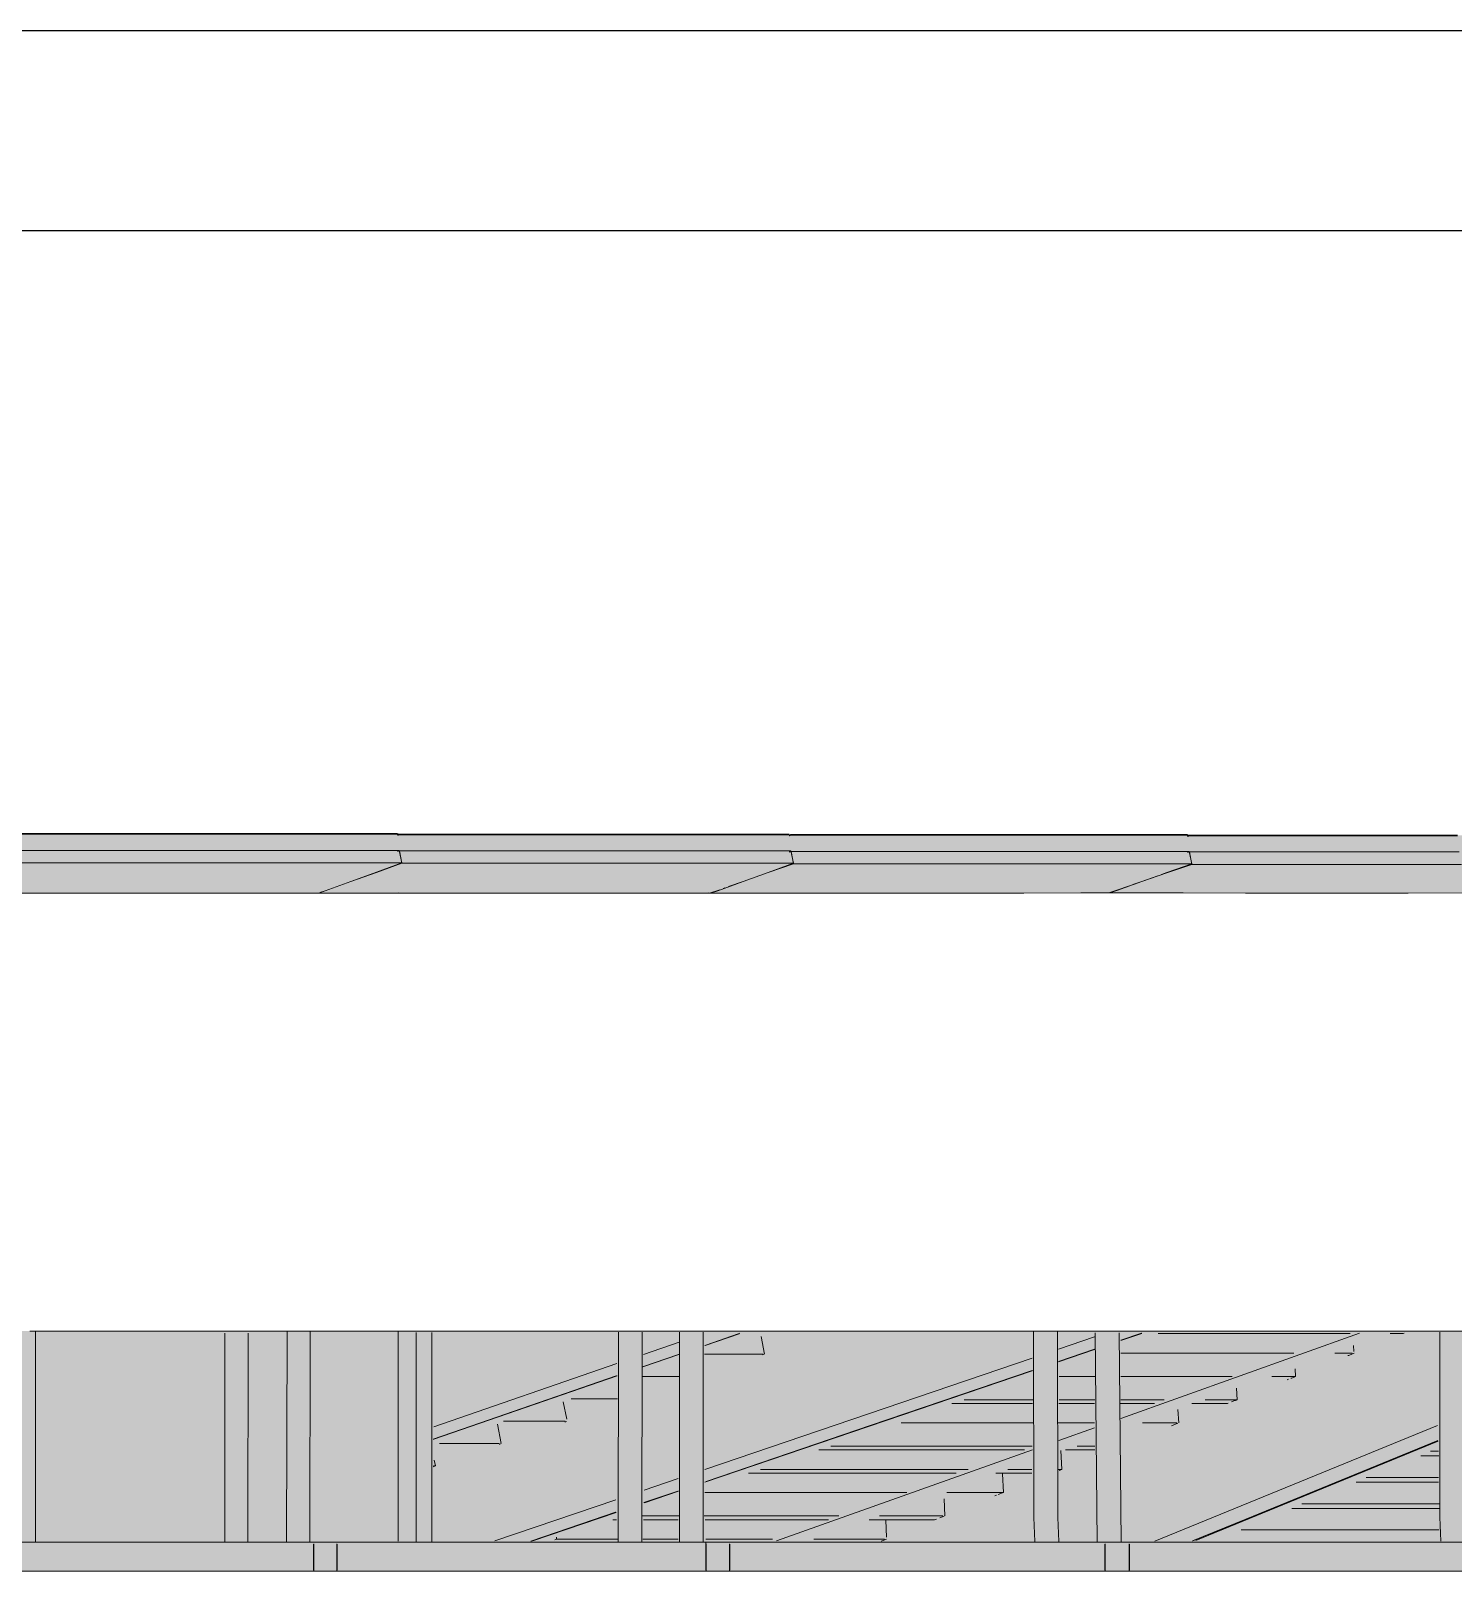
# Model space of a CAD drawing. Header units: millimetres. Extents: x 0 to 84100, y 0 to 59400.
# Drawn here: x 33269 to 40382, y 51662 to 59400 of the extents above; entities that cross this region are included whole.
import ezdxf

# ---------------------------------------------------------------- set-up
doc = ezdxf.new("R2010")
doc.units = ezdxf.units.MM
for name, color, linetype, lineweight in [('09_立面の外形', 7, 'Continuous', 30), ('10_見えがかり', 7, 'Continuous', 13), ('12_見えがかり（ガラス）', 5, 'Continuous', 9), ('90_図枠', 7, 'Continuous', 25)]:
    doc.layers.add(name, color=color, linetype=linetype, lineweight=lineweight)

msp = doc.modelspace()

# ---------------------------------------------------------------- hatches: boundary and pattern name
at = {"layer": '10_見えがかり', "true_color": 0xe9dcc4}
msp.add_hatch(color=8, dxfattribs=at).paths.add_polyline_path([(49714.9, 55481.6), (49704.9, 55471.6), (49704.9, 55461.6), (49694.9, 55451.6), (49694.9, 55441.6), (49684.9, 55431.6), (49684.9, 55421.6), (49679.9, 55416.6), (49599.9, 55416.6), (49589.9, 55406.6), (49419.9, 55406.6), (49409.9, 55396.6), (49239.9, 55396.6), (49229.9, 55386.6), (48889.9, 55386.6), (48879.9, 55376.6), (48559.9, 55376.6), (48549.9, 55366.6), (48229.9, 55366.6), (48219.9, 55356.6), (47899.9, 55356.6), (47889.9, 55346.6), (47569.9, 55346.6), (47559.9, 55336.6), (46939.9, 55336.6), (46929.9, 55326.6), (46359.9, 55326.6), (46349.9, 55316.6), (45769.9, 55316.6), (45759.9, 55306.6), (44989.9, 55306.6), (44979.9, 55296.6), (44189.9, 55296.6), (44179.9, 55286.6), (41089.9, 55286.6), (41079.9, 55296.6), (33189.9, 55296.6), (33179.9, 55306.6), (29249.9, 55306.6), (29239.9, 55296.6), (29219.9, 55296.6), (29209.9, 55286.6), (29189.9, 55286.6), (29179.9, 55276.6), (29159.9, 55276.6), (29149.9, 55266.6), (29139.9, 55266.6), (29129.9, 55256.6), (29109.9, 55256.6), (29099.9, 55246.6), (29079.9, 55246.6), (29069.9, 55236.6), (29059.9, 55236.6), (29049.9, 55226.6), (29029.9, 55226.6), (29019.9, 55216.6), (28999.9, 55216.6), (28989.9, 55206.6), (28979.9, 55206.6), (28969.9, 55196.6), (28949.9, 55196.6), (28939.9, 55186.6), (28919.9, 55186.6), (28909.9, 55176.6), (28899.9, 55176.6), (28889.9, 55166.6), (28869.9, 55166.6), (28859.9, 55156.6), (28839.9, 55156.6), (28829.9, 55146.6), (28819.9, 55146.6), (28809.9, 55136.6), (28789.9, 55136.6), (28779.9, 55126.6), (28759.9, 55126.6), (28749.9, 55116.6), (28739.9, 55116.6), (28729.9, 55106.6), (28709.9, 55106.6), (28699.9, 55096.6), (28679.9, 55096.6), (28669.9, 55086.6), (28659.9, 55086.6), (28649.9, 55076.6), (28629.9, 55076.6), (28619.9, 55066.6), (28599.9, 55066.6), (28589.9, 55056.6), (28579.9, 55056.6), (28569.9, 55046.6), (28549.9, 55046.6), (28539.9, 55036.6), (28519.9, 55036.6), (28509.9, 55026.6), (28499.9, 55026.6), (28489.9, 55016.6), (28469.9, 55016.6), (28459.9, 55006.6), (28439.9, 55006.6), (28429.9, 54996.6), (28409.9, 54996.6), (28399.9, 54986.6), (28389.9, 54986.6), (28379.9, 54976.6), (28359.9, 54976.6), (28349.9, 54966.6), (28329.9, 54966.6), (28319.9, 54956.6), (28309.9, 54956.6), (28299.9, 54946.6), (28279.9, 54946.6), (28269.9, 54936.6), (28249.9, 54936.6), (28239.9, 54926.6), (28229.9, 54926.6), (28219.9, 54916.6), (28199.9, 54916.6), (28189.9, 54906.6), (28169.9, 54906.6), (28159.9, 54896.6), (28149.9, 54896.6), (28139.9, 54886.6), (28119.9, 54886.6), (28109.9, 54876.6), (28089.9, 54876.6), (28079.9, 54866.6), (28069.9, 54866.6), (28059.9, 54856.6), (28039.9, 54856.6), (28029.9, 54846.6), (28009.9, 54846.6), (27999.9, 54836.6), (27989.9, 54836.6), (27979.9, 54826.6), (27959.9, 54826.6), (27949.9, 54816.6), (27929.9, 54816.6), (27919.9, 54806.6), (27909.9, 54806.6), (27899.9, 54796.6), (27879.9, 54796.6), (27869.9, 54786.6), (27849.9, 54786.6), (27839.9, 54776.6), (27829.9, 54776.6), (27819.9, 54766.6), (27799.9, 54766.6), (27789.9, 54756.6), (27769.9, 54756.6), (27759.9, 54746.6), (27749.9, 54746.6), (27739.9, 54736.6), (27719.9, 54736.6), (27709.9, 54726.6), (27694.9, 54726.6), (27694.9, 54731.6), (27684.9, 54741.6), (27724.9, 54781.6), (27724.9, 54791.6), (27769.9, 54836.6), (27819.9, 54836.6), (27849.9, 54866.6), (27909.9, 54866.6), (27914.9, 54871.6), (27914.9, 54881.6), (27929.9, 54896.6), (27989.9, 54896.6), (28019.9, 54926.6), (28069.9, 54926.6), (28099.9, 54956.6), (28149.9, 54956.6), (28179.9, 54986.6), (28229.9, 54986.6), (28259.9, 55016.6), (28309.9, 55016.6), (28339.9, 55046.6), (28399.9, 55046.6), (28404.9, 55051.6), (28404.9, 55061.6), (28429.9, 55086.6), (28439.9, 55076.6), (28479.9, 55076.6), (28504.9, 55101.6), (28504.9, 55111.6), (28509.9, 55116.6), (28569.9, 55116.6), (28599.9, 55146.6), (28649.9, 55146.6), (28679.9, 55176.6), (28729.9, 55176.6), (28759.9, 55206.6), (28809.9, 55206.6), (28839.9, 55236.6), (28899.9, 55236.6), (28904.9, 55241.6), (28904.9, 55251.6), (28919.9, 55266.6), (28979.9, 55266.6), (28994.9, 55281.6), (28994.9, 55291.6), (28999.9, 55296.6), (29059.9, 55296.6), (29089.9, 55326.6), (29139.9, 55326.6), (29169.9, 55356.6), (29219.9, 55356.6), (29249.9, 55386.6), (35099.9, 55386.6), (35109.9, 55376.6), (44789.9, 55376.6), (44799.9, 55386.6), (45639.9, 55386.6), (45649.9, 55396.6), (46229.9, 55396.6), (46239.9, 55406.6), (46829.9, 55406.6), (46839.9, 55416.6), (47479.9, 55416.6), (47489.9, 55426.6), (47819.9, 55426.6), (47829.9, 55436.6), (48149.9, 55436.6), (48159.9, 55446.6), (48479.9, 55446.6), (48489.9, 55456.6), (48819.9, 55456.6), (48829.9, 55466.6), (49149.9, 55466.6), (49159.9, 55476.6), (49369.9, 55476.6), (49379.9, 55486.6), (49549.9, 55486.6), (49559.9, 55496.6), (49709.9, 55496.6), (49714.9, 55491.6)])
at = {"layer": '12_見えがかり（ガラス）', "true_color": 0xdce9f2}
for points in [[(35109.9, 55296.6), (35114.9, 55291.6), (35114.9, 55261.6), (35124.9, 55251.6), (35124.9, 55241.6), (35119.9, 55236.6), (35109.9, 55236.6), (35099.9, 55226.6), (35079.9, 55226.6), (35069.9, 55216.6), (35049.9, 55216.6), (35039.9, 55206.6), (35029.9, 55206.6), (35019.9, 55196.6), (34999.9, 55196.6), (34989.9, 55186.6), (34969.9, 55186.6), (34959.9, 55176.6), (34939.9, 55176.6), (34929.9, 55166.6), (34919.9, 55166.6), (34909.9, 55156.6), (34889.9, 55156.6), (34879.9, 55146.6), (34859.9, 55146.6), (34849.9, 55136.6), (34839.9, 55136.6), (34829.9, 55126.6), (34809.9, 55126.6), (34799.9, 55116.6), (34779.9, 55116.6), (34769.9, 55106.6), (34749.9, 55106.6), (34739.9, 55096.6), (34729.9, 55096.6), (34719.9, 55086.6), (32799.9, 55086.6), (32794.9, 55091.6), (32799.9, 55096.6), (32819.9, 55096.6), (32829.9, 55106.6), (32839.9, 55106.6), (32849.9, 55116.6), (32869.9, 55116.6), (32879.9, 55126.6), (32899.9, 55126.6), (32909.9, 55136.6), (32919.9, 55136.6), (32929.9, 55146.6), (32949.9, 55146.6), (32959.9, 55156.6), (32979.9, 55156.6), (32989.9, 55166.6), (33009.9, 55166.6), (33019.9, 55176.6), (33029.9, 55176.6), (33039.9, 55186.6), (33059.9, 55186.6), (33069.9, 55196.6), (33089.9, 55196.6), (33099.9, 55206.6), (33109.9, 55206.6), (33119.9, 55216.6), (33139.9, 55216.6), (33149.9, 55226.6), (33169.9, 55226.6), (33179.9, 55236.6), (33189.9, 55236.6), (33194.9, 55241.6), (33194.9, 55281.6), (33184.9, 55291.6), (33189.9, 55296.6)], [(37069.9, 55296.6), (37074.9, 55291.6), (37074.9, 55261.6), (37084.9, 55251.6), (37084.9, 55241.6), (37079.9, 55236.6), (37069.9, 55236.6), (37059.9, 55226.6), (37049.9, 55226.6), (37039.9, 55216.6), (37019.9, 55216.6), (37009.9, 55206.6), (36989.9, 55206.6), (36979.9, 55196.6), (36959.9, 55196.6), (36949.9, 55186.6), (36939.9, 55186.6), (36929.9, 55176.6), (36909.9, 55176.6), (36899.9, 55166.6), (36879.9, 55166.6), (36869.9, 55156.6), (36849.9, 55156.6), (36839.9, 55146.6), (36819.9, 55146.6), (36809.9, 55136.6), (36799.9, 55136.6), (36789.9, 55126.6), (36769.9, 55126.6), (36759.9, 55116.6), (36739.9, 55116.6), (36729.9, 55106.6), (36709.9, 55106.6), (36699.9, 55096.6), (36689.9, 55096.6), (36679.9, 55086.6), (34729.9, 55086.6), (34724.9, 55091.6), (34729.9, 55096.6), (34739.9, 55096.6), (34749.9, 55106.6), (34769.9, 55106.6), (34779.9, 55116.6), (34799.9, 55116.6), (34809.9, 55126.6), (34829.9, 55126.6), (34839.9, 55136.6), (34849.9, 55136.6), (34859.9, 55146.6), (34879.9, 55146.6), (34889.9, 55156.6), (34909.9, 55156.6), (34919.9, 55166.6), (34929.9, 55166.6), (34939.9, 55176.6), (34959.9, 55176.6), (34969.9, 55186.6), (34989.9, 55186.6), (34999.9, 55196.6), (35019.9, 55196.6), (35029.9, 55206.6), (35039.9, 55206.6), (35049.9, 55216.6), (35069.9, 55216.6), (35079.9, 55226.6), (35099.9, 55226.6), (35109.9, 55236.6), (35119.9, 55236.6), (35124.9, 55241.6), (35124.9, 55251.6), (35114.9, 55261.6), (35114.9, 55291.6), (35119.9, 55296.6)], [(39059.9, 55296.6), (39064.9, 55291.6), (39064.9, 55261.6), (39074.9, 55251.6), (39074.9, 55241.6), (39059.9, 55226.6), (39039.9, 55226.6), (39029.9, 55216.6), (39019.9, 55216.6), (39009.9, 55206.6), (38989.9, 55206.6), (38979.9, 55196.6), (38959.9, 55196.6), (38949.9, 55186.6), (38929.9, 55186.6), (38919.9, 55176.6), (38899.9, 55176.6), (38889.9, 55166.6), (38879.9, 55166.6), (38869.9, 55156.6), (38849.9, 55156.6), (38839.9, 55146.6), (38819.9, 55146.6), (38809.9, 55136.6), (38789.9, 55136.6), (38779.9, 55126.6), (38759.9, 55126.6), (38749.9, 55116.6), (38739.9, 55116.6), (38729.9, 55106.6), (38709.9, 55106.6), (38699.9, 55096.6), (38679.9, 55096.6), (38669.9, 55086.6), (36689.9, 55086.6), (36684.9, 55091.6), (36689.9, 55096.6), (36699.9, 55096.6), (36709.9, 55106.6), (36729.9, 55106.6), (36739.9, 55116.6), (36759.9, 55116.6), (36769.9, 55126.6), (36789.9, 55126.6), (36799.9, 55136.6), (36809.9, 55136.6), (36819.9, 55146.6), (36839.9, 55146.6), (36849.9, 55156.6), (36869.9, 55156.6), (36879.9, 55166.6), (36899.9, 55166.6), (36909.9, 55176.6), (36929.9, 55176.6), (36939.9, 55186.6), (36949.9, 55186.6), (36959.9, 55196.6), (36979.9, 55196.6), (36989.9, 55206.6), (37009.9, 55206.6), (37019.9, 55216.6), (37039.9, 55216.6), (37049.9, 55226.6), (37059.9, 55226.6), (37069.9, 55236.6), (37079.9, 55236.6), (37084.9, 55241.6), (37084.9, 55251.6), (37074.9, 55261.6), (37074.9, 55291.6), (37079.9, 55296.6)], [(41079.9, 55296.6), (41094.9, 55281.6), (41094.9, 55231.6), (41089.9, 55226.6), (41079.9, 55226.6), (41069.9, 55216.6), (41049.9, 55216.6), (41039.9, 55206.6), (41019.9, 55206.6), (41009.9, 55196.6), (40989.9, 55196.6), (40979.9, 55186.6), (40959.9, 55186.6), (40949.9, 55176.6), (40929.9, 55176.6), (40919.9, 55166.6), (40909.9, 55166.6), (40899.9, 55156.6), (40879.9, 55156.6), (40869.9, 55146.6), (40849.9, 55146.6), (40839.9, 55136.6), (40819.9, 55136.6), (40809.9, 55126.6), (40789.9, 55126.6), (40779.9, 55116.6), (40759.9, 55116.6), (40749.9, 55106.6), (40729.9, 55106.6), (40719.9, 55096.6), (40709.9, 55096.6), (40699.9, 55086.6), (38679.9, 55086.6), (38674.9, 55091.6), (38679.9, 55096.6), (38699.9, 55096.6), (38709.9, 55106.6), (38729.9, 55106.6), (38739.9, 55116.6), (38749.9, 55116.6), (38759.9, 55126.6), (38779.9, 55126.6), (38789.9, 55136.6), (38809.9, 55136.6), (38819.9, 55146.6), (38839.9, 55146.6), (38849.9, 55156.6), (38869.9, 55156.6), (38879.9, 55166.6), (38889.9, 55166.6), (38899.9, 55176.6), (38919.9, 55176.6), (38929.9, 55186.6), (38949.9, 55186.6), (38959.9, 55196.6), (38979.9, 55196.6), (38989.9, 55206.6), (39009.9, 55206.6), (39019.9, 55216.6), (39029.9, 55216.6), (39039.9, 55226.6), (39059.9, 55226.6), (39074.9, 55241.6), (39074.9, 55251.6), (39064.9, 55261.6), (39064.9, 55291.6), (39069.9, 55296.6)], [(49049.9, 52896.6), (49054.9, 52891.6), (49054.9, 51701.6), (49049.9, 51696.6), (29329.9, 51696.6), (29324.9, 51701.6), (29324.9, 52891.6), (29329.9, 52896.6)]]:
    msp.add_hatch(color=8, dxfattribs=at).paths.add_polyline_path(points)

# ---------------------------------------------------------------- linework, layer by layer
at = {"layer": '09_立面の外形'}
msp.add_lwpolyline([(33182.9, 55383.4), (33342.8, 55383.4), (33822.5, 55383.4), (33982.4, 55383.4), (34142.3, 55383.4), (34302.2, 55383.4), (34462.1, 55383.4), (35101.6, 55383.4), (35105.3, 55377.8), (35108.2, 55381), (35270.9, 55381), (35596.3, 55381), (35759, 55381), (35921.7, 55381), (36084.3, 55381), (36247, 55381), (36409.7, 55381), (36572.4, 55381), (36897.8, 55381), (37060.4, 55381), (37064.2, 55375.1), (37067.2, 55378.4), (37232.6, 55378.4), (37398.1, 55378.4), (37563.5, 55378.4), (37728.9, 55378.4), (37894.4, 55378.4), (38059.8, 55378.4), (38225.3, 55378.4), (38390.7, 55378.4), (38556.1, 55378.4), (38721.6, 55378.4), (38887, 55378.4), (39052.5, 55378.4), (39056.3, 55372.3), (39059.3, 55375.7), (39227.5, 55375.7), (39395.6, 55375.7), (39563.8, 55375.7), (39732, 55375.7), (40404.6, 55375.7)], dxfattribs=at)
at = {"layer": '10_見えがかり'}
for points in [[(33182.9, 55383.4), (33342.8, 55383.4), (33822.5, 55383.4), (33982.4, 55383.4), (34142.3, 55383.4), (34302.2, 55383.4), (34462.1, 55383.4), (35101.6, 55383.4), (35105.3, 55377.8), (35108.2, 55381), (35270.9, 55381), (35596.3, 55381), (35759, 55381), (35921.7, 55381), (36084.3, 55381), (36247, 55381), (36409.7, 55381), (36572.4, 55381), (36897.8, 55381), (37060.4, 55381), (37064.2, 55375.1), (37067.2, 55378.4), (37232.6, 55378.4), (37398.1, 55378.4), (37563.5, 55378.4), (37728.9, 55378.4), (37894.4, 55378.4), (38059.8, 55378.4), (38225.3, 55378.4), (38390.7, 55378.4), (38556.1, 55378.4), (38721.6, 55378.4), (38887, 55378.4), (39052.5, 55378.4), (39056.3, 55372.3), (39059.3, 55375.7), (39227.5, 55375.7), (39395.6, 55375.7), (39563.8, 55375.7), (39732, 55375.7), (40404.6, 55375.7)], [(32265.6, 55087.1), (33883.7, 55086.7)], [(33263, 55087.3), (33586.7, 55087.4)], [(33586.7, 55087.4), (33883.7, 55086.7)], [(33883.7, 55086.7), (34339.8, 55087.9)], [(33883.7, 55086.7), (34951.8, 55087)], [(34339.8, 55087.9), (34802.7, 55088.1)], [(34802.7, 55088.1), (35106.2, 55088.3)], [(35441.4, 55088.1), (34802.7, 55088.1)], [(34802.7, 55088.1), (35432, 55087.1)], [(35106.2, 55088.3), (35432, 55087.1)], [(35432, 55087.1), (35883.1, 55087.7)], [(35432, 55087.1), (36341, 55087.4)], [(35883.1, 55087.7), (36341, 55087.4)], [(36341, 55087.4), (36660, 55088.7)], [(36341, 55087.4), (36990.2, 55088.1)], [(36580.3, 55087.5), (36341, 55087.4)], [(36660, 55088.7), (36990.2, 55088.1)], [(37139.7, 55088.1), (36990.2, 55088.1)], [(36990.2, 55088.1), (37447.4, 55088.1)], [(36990.2, 55088.1), (37911.4, 55087.2)], [(37447.4, 55088.1), (37911.4, 55087.2)], [(37911.4, 55087.2), (38569.3, 55088.2)], [(37911.4, 55087.2), (38234.7, 55088.1)], [(38234.7, 55088.1), (38569.3, 55088.2)], [(38520, 55088.2), (38569.3, 55088.2)], [(38569.3, 55088.2), (39032.4, 55089)], [(38569.3, 55088.2), (39502.6, 55087.6)], [(39502.6, 55087.6), (39032.4, 55089)], [(39343, 55087.7), (39502.6, 55087.6)], [(39502.6, 55087.6), (39843.8, 55088.1)], [(39502.6, 55087.6), (40157.2, 55087.7)], [(40157.2, 55087.7), (39843.8, 55088.1)], [(40157.2, 55087.7), (40647.6, 55089.3)], [(40157.2, 55087.7), (41114.2, 55088.5)], [(33263, 52896.6), (33586.7, 52896.6)], [(33292.2, 52893.3), (33292.2, 51843.8)], [(33586.7, 52896.6), (33883.7, 52896.6)], [(34339.8, 52896.6), (33883.7, 52896.6)], [(34237.9, 51839.9), (34238.8, 52887.3)], [(34339.8, 52896.6), (34802.7, 52896.6)], [(34354.1, 51839.9), (34355, 52887.3)], [(34549.7, 52892.8), (34547.4, 51843.3)], [(34665.9, 52892.8), (34663.6, 51843.3)], [(34802.7, 52896.6), (35106.2, 52896.6)], [(35105.5, 51846.5), (35105.5, 52896.4)], [(35105.5, 51846.4), (35105.5, 52896.4)], [(35432, 52896.6), (35106.2, 52896.6)], [(35196, 51842.8), (35196, 52890.5)], [(35274.8, 52890.5), (35274.8, 51842.8)], [(35432, 52896.6), (35883.1, 52896.6)], [(35883.1, 52896.6), (36341, 52896.6)], [(36206.8, 51843.2), (36207.3, 52891.6)], [(36325, 51843.2), (36325.5, 52891.6)], [(36341, 52896.6), (36660, 52896.6)], [(36512.5, 52891.5), (36512.7, 51842.5)], [(36630.7, 52891.5), (36630.9, 51842.5)], [(36809.3, 52883.9), (36639.5, 52825.3)], [(36810.7, 52883.9), (36640.9, 52825.3)], [(36805.7, 52882.4), (36645.1, 52826.9)], [(36660, 52896.6), (36990.2, 52896.6)], [(36815.2, 52885.7), (36805.7, 52882.4)], [(36921.7, 52869.4), (36938.7, 52782.1)], [(36990.2, 52896.6), (37447.4, 52896.6)], [(37447.4, 52896.6), (37911.4, 52896.6)], [(37911.4, 52896.6), (38234.7, 52896.6)], [(38234.7, 52896.6), (38569.3, 52896.6)], [(38284.3, 51964), (38283.5, 52894)], [(38404.4, 51964), (38403.7, 52894)], [(38589.1, 52868.5), (38409.2, 52807.2)], [(38569.3, 52896.6), (39032.4, 52896.6)], [(38601.3, 51839), (38592.4, 52888.6)], [(38721.5, 51839), (38712.6, 52888.6)], [(39914.5, 52885.9), (38719.7, 52460.4)], [(38824.1, 52886.6), (38720.4, 52851.3)], [(38824.4, 52885), (38720.4, 52849.5)], [(38825.5, 52886.6), (38721.7, 52851.3)], [(38906.8, 52884.6), (38992.3, 52884.6)], [(38992.3, 52884.6), (39106.4, 52884.6)], [(39032.4, 52896.6), (39502.6, 52896.6)], [(39106.4, 52884.6), (39220.5, 52884.6)], [(39220.5, 52884.6), (39334.6, 52884.6)], [(39334.6, 52884.6), (39448.6, 52884.6)], [(39448.6, 52884.6), (39562.7, 52884.6)], [(39502.6, 52896.6), (39843.8, 52896.6)], [(39562.7, 52884.6), (39676.8, 52884.6)], [(39676.8, 52884.6), (39790.9, 52884.6)], [(39790.9, 52884.6), (39866.9, 52884.6)], [(40157.2, 52896.6), (39843.8, 52896.6)], [(40066.5, 52884.6), (40133.1, 52884.6)], [(40133.1, 52884.6), (40137, 52886.1)], [(40157.2, 52896.6), (40647.6, 52896.6)], [(40315.7, 51966.3), (40314.9, 52892.3)], [(36507.5, 52779.7), (36328.2, 52717.9)], [(36508.8, 52779.7), (36329.6, 52717.9)], [(36511.5, 52841.6), (36332, 52779.8)], [(36503.3, 52777.8), (36333.2, 52719)], [(36647.9, 52782.1), (36638.2, 52782.1)], [(36928.7, 52782.1), (36638.8, 52782.1)], [(36928.7, 52782.1), (36639.9, 52782.1)], [(36793.3, 52782.1), (36647.9, 52782.1)], [(36929, 52782.1), (36793.3, 52782.1)], [(36928.1, 52778.5), (36931.7, 52779.7)], [(36931.7, 52779.7), (36935.2, 52780.9)], [(38588, 52804.4), (38408.3, 52743.2)], [(38588.4, 52806.3), (38409.2, 52745.3)], [(38589.7, 52806.3), (38410.6, 52745.3)], [(38837.3, 52786), (38720.6, 52786)], [(38953.9, 52786), (38837.3, 52786)], [(39070.6, 52786), (38953.9, 52786)], [(39187.2, 52786), (39070.6, 52786)], [(39303.9, 52786), (39187.2, 52786)], [(39420.5, 52786), (39303.9, 52786)], [(39537.1, 52786), (39420.5, 52786)], [(39585.7, 52786), (39537.1, 52786)], [(39877.4, 52786), (39789.9, 52786)], [(39859.8, 52775.6), (39863.7, 52777.1)], [(39863.7, 52777.1), (39867.6, 52778.6)], [(39867.6, 52778.6), (39871.5, 52780.1)], [(39871.5, 52780.1), (39875.4, 52781.6)], [(39875.4, 52781.6), (39879.3, 52783.1)], [(39879.3, 52783.1), (39883.2, 52784.5)], [(39883.2, 52784.5), (39887.1, 52786)], [(39883.8, 52824.2), (39886.3, 52795.6)], [(36199.7, 52734.2), (35283.3, 52418.6)], [(38276.7, 52762.1), (36639.4, 52204.9)], [(38277.2, 52700.4), (37466.3, 52424.3)], [(38278.6, 52700.4), (37467.7, 52424.3)], [(39591.5, 52707.9), (39594.6, 52669.8)], [(39855.9, 52774.1), (39859.8, 52775.6)], [(36200.9, 52673.2), (35284.2, 52356.2)], [(36196.2, 52672.3), (35469.9, 52421.8)], [(36197.5, 52672.3), (35471.2, 52421.8)], [(36464.2, 52670.2), (36328.8, 52670.2)], [(36512.6, 52670.2), (36464.2, 52670.2)], [(38275.9, 52698.1), (36639.9, 52140.5)], [(38521.3, 52669.8), (38412, 52669.8)], [(38590.8, 52669.8), (38521.3, 52669.8)], [(38759.8, 52669.8), (38720, 52669.8)], [(38879, 52669.8), (38759.8, 52669.8)], [(38998.3, 52669.8), (38879, 52669.8)], [(39117.6, 52669.8), (38998.3, 52669.8)], [(39236.8, 52669.8), (39117.6, 52669.8)], [(39276.6, 52669.8), (39236.8, 52669.8)], [(39594.6, 52669.8), (39475.3, 52669.8)], [(39551.4, 52653.2), (39555.3, 52654.7)], [(39555.3, 52654.7), (39559.2, 52656.2)], [(39571, 52660.7), (39574.9, 52662.2)], [(39574.9, 52662.2), (39578.9, 52663.8)], [(39578.9, 52663.8), (39582.8, 52665.3)], [(39582.8, 52665.3), (39586.7, 52666.8)], [(39586.7, 52666.8), (39590.7, 52668.3)], [(39590.7, 52668.3), (39594.6, 52669.8)], [(35990.4, 52558.2), (35971.1, 52558.2)], [(36135.2, 52558.2), (35990.4, 52558.2)], [(36202.7, 52558.2), (36135.2, 52558.2)], [(37937.2, 52553.6), (38083.4, 52553.6)], [(37942.8, 52553.6), (37961.6, 52553.6)], [(38083.4, 52553.6), (37961.6, 52553.6)], [(38205.3, 52553.6), (38083.4, 52553.6)], [(38280.3, 52553.6), (38205.3, 52553.6)], [(38449.1, 52553.6), (38411.6, 52553.6)], [(38570.9, 52553.6), (38449.1, 52553.6)], [(38589.7, 52553.6), (38570.9, 52553.6)], [(38814.7, 52553.6), (38720.9, 52553.6)], [(38936.5, 52553.6), (38814.7, 52553.6)], [(39180.3, 52553.6), (39142.8, 52553.6)], [(39302.1, 52553.6), (39180.3, 52553.6)], [(39273.9, 52542.9), (39278, 52544.4)], [(39278, 52544.4), (39282, 52545.9)], [(39282, 52545.9), (39286, 52547.5)], [(39286, 52547.5), (39290, 52549)], [(39290, 52549), (39294.1, 52550.5)], [(39294.1, 52550.5), (39298.1, 52552)], [(39297.9, 52610.7), (39302.1, 52553.6)], [(39298.1, 52552), (39302.1, 52553.6)], [(35931.5, 52543.2), (35948.7, 52455.9)], [(37875.2, 52535.2), (37912.7, 52535.2)], [(37912.7, 52535.2), (38034.6, 52535.2)], [(38034.6, 52535.2), (38156.6, 52535.2)], [(38156.6, 52535.2), (38278.5, 52535.2)], [(38409.8, 52535.2), (38522.3, 52535.2)], [(38522.3, 52535.2), (38588, 52535.2)], [(38719.2, 52535.2), (38766.1, 52535.2)], [(38766.1, 52535.2), (38888.1, 52535.2)], [(39005.2, 52503.9), (39009.7, 52437.4)], [(39075.6, 52535.2), (39131.9, 52535.2)], [(39131.9, 52535.2), (39253.8, 52535.2)], [(39253.8, 52535.2), (39257.8, 52536.7)], [(35469.9, 52421.8), (35281.2, 52356.7)], [(35471.2, 52421.8), (35282.6, 52356.7)], [(35602.1, 52431.2), (35621.2, 52334.2)], [(35661.7, 52446.2), (35632.8, 52446.2)], [(35806.1, 52446.2), (35661.7, 52446.2)], [(35941, 52446.2), (35806.1, 52446.2)], [(35940, 52442.6), (35943.5, 52443.8)], [(35943.5, 52443.8), (35947.1, 52445)], [(37466.3, 52424.3), (36646, 52144.9)], [(37467.7, 52424.3), (36647.3, 52144.9)], [(37621.3, 52437.4), (37640.5, 52437.4)], [(37764.9, 52437.4), (37640.5, 52437.4)], [(37889.4, 52437.4), (37764.9, 52437.4)], [(38013.9, 52437.4), (37889.4, 52437.4)], [(38138.4, 52437.4), (38013.9, 52437.4)], [(38262.8, 52437.4), (38138.4, 52437.4)], [(38282, 52437.4), (38262.8, 52437.4)], [(38511.8, 52437.4), (38406.5, 52437.4)], [(38588, 52413.4), (38409.3, 52349.8)], [(38588.4, 52437.4), (38511.8, 52437.4)], [(38885.2, 52437.4), (38827.8, 52437.4)], [(39000.1, 52437.4), (38885.2, 52437.4)], [(40304.2, 52425.2), (38889.7, 51846.4)], [(38973.1, 52423.4), (38977.2, 52425)], [(38977.2, 52425), (38981.2, 52426.5)], [(38981.2, 52426.5), (38985.3, 52428.1)], [(38985.3, 52428.1), (38989.4, 52429.6)], [(38989.4, 52429.6), (38993.4, 52431.2)], [(38993.4, 52431.2), (38997.5, 52432.7)], [(38997.5, 52432.7), (39001.6, 52434.3)], [(39001.6, 52434.3), (39005.6, 52435.8)], [(35332.9, 52334.2), (35313, 52334.2)], [(35332.9, 52334.2), (35313.7, 52334.2)], [(35477.1, 52334.2), (35332.9, 52334.2)], [(35611.6, 52334.2), (35477.1, 52334.2)], [(35610.6, 52330.6), (35614.1, 52331.8)], [(35614.1, 52331.8), (35617.7, 52333)], [(37270.5, 52321.2), (37319.4, 52321.2)], [(37446.5, 52321.2), (37319.4, 52321.2)], [(37573.5, 52321.2), (37446.5, 52321.2)], [(37700.6, 52321.2), (37573.5, 52321.2)], [(37827.7, 52321.2), (37700.6, 52321.2)], [(37954.8, 52321.2), (37827.7, 52321.2)], [(38081.9, 52321.2), (37954.8, 52321.2)], [(38209, 52321.2), (38081.9, 52321.2)], [(38277.4, 52321.2), (38209, 52321.2)], [(38590.2, 52321.2), (38502.2, 52321.2)], [(40306.7, 52346.4), (39095.7, 51849.5)], [(40305.1, 52349.8), (39345.7, 51956.9)], [(40306.5, 52349.8), (39347.1, 51956.9)], [(35286.1, 52251.3), (35291.8, 52222.2)], [(38277.6, 52302.9), (36998.2, 51847.1)], [(37210.5, 52302.3), (37269.2, 52302.3)], [(37269.2, 52302.3), (37396.4, 52302.3)], [(37396.4, 52302.3), (37523.6, 52302.3)], [(37523.6, 52302.3), (37650.8, 52302.3)], [(37650.8, 52302.3), (37777.9, 52302.3)], [(37777.9, 52302.3), (37905.1, 52302.3)], [(37905.1, 52302.3), (38032.3, 52302.3)], [(38032.3, 52302.3), (38159.5, 52302.3)], [(38159.5, 52302.3), (38237.7, 52302.3)], [(38419.7, 52299.8), (38424.9, 52205)], [(38443.2, 52302.3), (38541, 52302.3)], [(38541, 52302.3), (38589.9, 52302.3)], [(40221, 52272.7), (40310.3, 52272.7)], [(40309.3, 52295.6), (40269.6, 52295.6)], [(35281.2, 52218.6), (35284.8, 52219.8)], [(35291.8, 52222.2), (35282.2, 52222.2)], [(35284.8, 52219.8), (35288.3, 52221)], [(35288.3, 52221), (35291.8, 52222.2)], [(36506.9, 52159.8), (36336.6, 52101.8)], [(36857.7, 52185.8), (36947.5, 52185.8)], [(36918.5, 52205), (36998.3, 52205)], [(36947.5, 52185.8), (37077.3, 52185.8)], [(37128, 52205), (36998.3, 52205)], [(37077.3, 52185.8), (37207.1, 52185.8)], [(37257.7, 52205), (37128, 52205)], [(37207.1, 52185.8), (37337, 52185.8)], [(37387.4, 52205), (37257.7, 52205)], [(37337, 52185.8), (37466.8, 52185.8)], [(37517.1, 52205), (37387.4, 52205)], [(37466.8, 52185.8), (37596.6, 52185.8)], [(37646.8, 52205), (37517.1, 52205)], [(37596.6, 52185.8), (37726.4, 52185.8)], [(37776.5, 52205), (37646.8, 52205)], [(37726.4, 52185.8), (37856.2, 52185.8)], [(37906.2, 52205), (37776.5, 52205)], [(37856.2, 52185.8), (37896.1, 52185.8)], [(37956, 52205), (37906.2, 52205)], [(38095.8, 52185.8), (38115.8, 52185.8)], [(38115.8, 52185.8), (38245.6, 52185.8)], [(38127.9, 52183.4), (38132.6, 52088.8)], [(38165.5, 52205), (38155.6, 52205)], [(38275.3, 52205), (38165.5, 52205)], [(38245.6, 52185.8), (38275.6, 52185.8)], [(38424.9, 52205), (38405, 52205)], [(38412.5, 52200.2), (38416.7, 52201.8)], [(38416.7, 52201.8), (38420.8, 52203.4)], [(38420.8, 52203.4), (38424.9, 52205)], [(40221.5, 52164.5), (39947.1, 52164.5)], [(40309.7, 52164.5), (40221.5, 52164.5)], [(36504.5, 52096.8), (36334.8, 52039)], [(36505.9, 52096.8), (36336.2, 52039)], [(36507.5, 52095.4), (36337.3, 52037.3)], [(36639.5, 52088.8), (36677.3, 52088.8)], [(36809.6, 52088.8), (36677.3, 52088.8)], [(36941.9, 52088.8), (36809.6, 52088.8)], [(37074.2, 52088.8), (36941.9, 52088.8)], [(37206.5, 52088.8), (37074.2, 52088.8)], [(37338.8, 52088.8), (37206.5, 52088.8)], [(37471.1, 52088.8), (37338.8, 52088.8)], [(37603.4, 52088.8), (37471.1, 52088.8)], [(37650.6, 52088.8), (37603.4, 52088.8)], [(37868, 52088.8), (37849.1, 52088.8)], [(38000.3, 52088.8), (37868, 52088.8)], [(38132.6, 52088.8), (38000.3, 52088.8)], [(38107.1, 52079.1), (38111.4, 52080.7)], [(38111.4, 52080.7), (38115.6, 52082.3)], [(38115.6, 52082.3), (38119.9, 52083.9)], [(38119.9, 52083.9), (38124.1, 52085.6)], [(38124.1, 52085.6), (38128.3, 52087.2)], [(38128.3, 52087.2), (38132.6, 52088.8)], [(39897.5, 52141.2), (40172, 52141.2)], [(40172, 52141.2), (40309.2, 52141.2)], [(36194.6, 52053.5), (35588.9, 51847.3)], [(37836.6, 52057.6), (37840.3, 51972.6)], [(38090.2, 52072.6), (38094.4, 52074.2)], [(38094.4, 52074.2), (38098.6, 52075.9)], [(39575.1, 52009.8), (39594.5, 52009.8)], [(39594.5, 52009.8), (39885.2, 52009.8)], [(39644.8, 52033.4), (39625.4, 52033.4)], [(39935.4, 52033.4), (39644.8, 52033.4)], [(39885.2, 52009.8), (40175.9, 52009.8)], [(40226, 52033.4), (39935.4, 52033.4)], [(40175.9, 52009.8), (40311.6, 52009.8)], [(40313.1, 52033.4), (40226, 52033.4)], [(36080.2, 51952.3), (35769.1, 51846.3)], [(36081.6, 51952.3), (35770.4, 51846.3)], [(36195.4, 51989), (35779.3, 51847.2)], [(36193.4, 51990.8), (36080.2, 51952.3)], [(36194.7, 51990.8), (36081.6, 51952.3)], [(36178.8, 51953), (36198.1, 51953)], [(36327.5, 51972.6), (36356.4, 51972.6)], [(36333, 51953), (36439.1, 51953)], [(36491.3, 51972.6), (36356.4, 51972.6)], [(36439.1, 51953), (36506.6, 51953)], [(36510.5, 51972.6), (36491.3, 51972.6)], [(36761.1, 51972.6), (36635.8, 51972.6)], [(36641.6, 51953), (36709.1, 51953)], [(36709.1, 51953), (36844.1, 51953)], [(36896, 51972.6), (36761.1, 51972.6)], [(36844.1, 51953), (36979, 51953)], [(37030.9, 51972.6), (36896, 51972.6)], [(36979, 51953), (37114, 51953)], [(37165.8, 51972.6), (37030.9, 51972.6)], [(37114, 51953), (37249, 51953)], [(37300.7, 51972.6), (37165.8, 51972.6)], [(37249, 51953), (37258.7, 51953)], [(37310.3, 51972.6), (37300.7, 51972.6)], [(37461.1, 51953), (37519, 51953)], [(37570.5, 51972.6), (37512.7, 51972.6)], [(37519, 51953), (37654, 51953)], [(37544.4, 51950.8), (37547.6, 51865.9)], [(37705.4, 51972.6), (37570.5, 51972.6)], [(37654, 51953), (37789, 51953)], [(37830.6, 51972.6), (37705.4, 51972.6)], [(37789, 51953), (37793.2, 51954.6)], [(37793.2, 51954.6), (37797.5, 51956.2)], [(37814.6, 51962.8), (37818.9, 51964.4)], [(37818.9, 51964.4), (37823.2, 51966.1)], [(37823.2, 51966.1), (37827.4, 51967.7)], [(37827.4, 51967.7), (37831.7, 51969.3)], [(37831.7, 51969.3), (37836, 51971)], [(38289.7, 51844.3), (38284.3, 51964)], [(38409.8, 51844.3), (38404.4, 51964)], [(39345.7, 51956.9), (39078.2, 51847.4)], [(39347.1, 51956.9), (39079.6, 51847.4)], [(40321, 51846.5), (40315.7, 51966.3)], [(35893.5, 51854.8), (35889.1, 51853.1)], [(35893.5, 51854.8), (35898, 51856.4)], [(35897.6, 51865.9), (35898, 51856.4)], [(35898, 51856.4), (36173, 51856.4)], [(35898, 51856.4), (36035.5, 51856.4)], [(36173, 51856.4), (36035.5, 51856.4)], [(36202.4, 51856.4), (36173, 51856.4)], [(36448, 51856.4), (36330.1, 51856.4)], [(36506.9, 51856.4), (36448, 51856.4)], [(36723, 51856.4), (36644.4, 51856.4)], [(36860.5, 51856.4), (36723, 51856.4)], [(36978.3, 51856.4), (36860.5, 51856.4)], [(37273, 51856.4), (37184.6, 51856.4)], [(37410.5, 51856.4), (37273, 51856.4)], [(37538.2, 51856.4), (37410.5, 51856.4)], [(37522.1, 51846.5), (37526.4, 51848.1)], [(37526.4, 51848.1), (37530.7, 51849.8)], [(37530.7, 51849.8), (37535, 51851.5)], [(37535, 51851.5), (37539.4, 51853.1)], [(37539.4, 51853.1), (37543.7, 51854.8)], [(37543.7, 51854.8), (37548, 51856.4)], [(39352.3, 51902.3), (39322.6, 51902.3)], [(39649.2, 51902.3), (39352.3, 51902.3)], [(39946.2, 51902.3), (39649.2, 51902.3)], [(40243.2, 51902.3), (39946.2, 51902.3)], [(40312.5, 51902.3), (40243.2, 51902.3)], [(33171.9, 51840.6), (33322.9, 51840.6)], [(33322.9, 51840.6), (33473.9, 51840.6)], [(33473.9, 51840.6), (33624.9, 51840.6)], [(33624.9, 51840.6), (33775.9, 51840.6)], [(33775.9, 51840.6), (33926.9, 51840.6)], [(33926.9, 51840.6), (34077.9, 51840.6)], [(34077.9, 51840.6), (34228.9, 51840.6)], [(34228.9, 51840.6), (34379.9, 51840.6)], [(34379.9, 51840.6), (34530.9, 51840.6)], [(34530.9, 51840.6), (34681.9, 51840.6)], [(34674.3, 51840.6), (34666.6, 51840.6)], [(34671.7, 51840.5), (34683.1, 51840.5)], [(34681.9, 51840.6), (34674.3, 51840.6)], [(34681.9, 51700.6), (34681.9, 51830.6)], [(34683.1, 51840.5), (34799.3, 51840.5)], [(34683.1, 51833), (34683.1, 51825.5)], [(34683.1, 51825.5), (34683.1, 51810.5)], [(34683.1, 51810.5), (34683.1, 51795.5)], [(34683.1, 51795.5), (34683.1, 51780.6)], [(34683.1, 51780.6), (34683.1, 51765.6)], [(34785.4, 51840.6), (34793, 51840.6)], [(34787.9, 51840.5), (34799.3, 51840.5)], [(34800.6, 51840.6), (34793, 51840.6)], [(34799.3, 51833), (34799.3, 51825.5)], [(34799.3, 51825.5), (34799.3, 51810.5)], [(34799.3, 51810.5), (34799.3, 51795.5)], [(34799.3, 51795.5), (34799.3, 51780.6)], [(34799.3, 51780.6), (34799.3, 51765.6)], [(34954.3, 51840.6), (34800.6, 51840.6)], [(34800.6, 51700.6), (34800.6, 51830.6)], [(34954.3, 51840.6), (35107.9, 51840.6)], [(35107.9, 51840.6), (35261.5, 51840.6)], [(35261.5, 51840.6), (35415.2, 51840.6)], [(35415.2, 51840.6), (35568.8, 51840.6)], [(35568.8, 51840.6), (35722.4, 51840.6)], [(35722.4, 51840.6), (35876.1, 51840.6)], [(35876.1, 51840.6), (36029.7, 51840.6)], [(36029.7, 51840.6), (36183.3, 51840.6)], [(36183.3, 51840.6), (36337, 51840.6)], [(36337, 51840.6), (36490.6, 51840.6)], [(36490.6, 51840.6), (36644.3, 51840.6)], [(36636.7, 51840.6), (36629.2, 51840.6)], [(36634.3, 51840.5), (36645.5, 51840.5)], [(36644.3, 51840.6), (36636.7, 51840.6)], [(36644.3, 51700.6), (36644.3, 51840.6)], [(36645.5, 51840.5), (36763.7, 51840.5)], [(36645.5, 51833), (36645.5, 51825.5)], [(36645.5, 51825.5), (36645.5, 51810.5)], [(36645.5, 51810.5), (36645.5, 51795.5)], [(36645.5, 51795.5), (36645.5, 51780.6)], [(36645.5, 51780.6), (36645.5, 51765.6)], [(36752.5, 51840.5), (36763.7, 51840.5)], [(36765, 51840.6), (36757.5, 51840.6)], [(36763.7, 51833), (36763.7, 51825.5)], [(36763.7, 51825.5), (36763.7, 51810.5)], [(36763.7, 51810.5), (36763.7, 51795.5)], [(36763.7, 51795.5), (36763.7, 51780.6)], [(36763.7, 51780.6), (36763.7, 51765.6)], [(36921.3, 51840.6), (36765, 51840.6)], [(36765, 51700.6), (36765, 51830.6)], [(36921.3, 51840.6), (37077.5, 51840.6)], [(37077.5, 51840.6), (37233.7, 51840.6)], [(37233.7, 51840.6), (37390, 51840.6)], [(37390, 51840.6), (37546.2, 51840.6)], [(37546.2, 51840.6), (37702.5, 51840.6)], [(37702.5, 51840.6), (37858.7, 51840.6)], [(37858.7, 51840.6), (38014.9, 51840.6)], [(38014.9, 51840.6), (38171.2, 51840.6)], [(38171.2, 51840.6), (38327.4, 51840.6)], [(38327.4, 51840.6), (38483.6, 51840.6)], [(38483.6, 51840.6), (38639.9, 51840.6)], [(38632.4, 51840.6), (38625, 51840.6)], [(38627.8, 51840.5), (38631.1, 51840.5)], [(38631.1, 51840.5), (38634.5, 51840.5)], [(38639.9, 51840.6), (38632.4, 51840.6)], [(38634.5, 51840.5), (38637.8, 51840.5)], [(38637.8, 51840.5), (38641.2, 51840.5)], [(38639.9, 51700.6), (38639.9, 51830.6)], [(38641.2, 51840.5), (38761.3, 51840.5)], [(38641.2, 51833), (38641.2, 51825.5)], [(38641.2, 51825.5), (38641.2, 51810.5)], [(38641.2, 51810.5), (38641.2, 51795.5)], [(38641.2, 51795.5), (38641.2, 51780.6)], [(38641.2, 51780.6), (38641.2, 51765.6)], [(38747.8, 51840.6), (38755.3, 51840.6)], [(38747.9, 51840.5), (38751.3, 51840.5)], [(38751.3, 51840.5), (38754.6, 51840.5)], [(38754.6, 51840.5), (38758, 51840.5)], [(38762.7, 51840.6), (38755.3, 51840.6)], [(38758, 51840.5), (38761.3, 51840.5)], [(38761.3, 51833), (38761.3, 51825.5)], [(38761.3, 51825.5), (38761.3, 51810.5)], [(38761.3, 51810.5), (38761.3, 51795.5)], [(38761.3, 51795.5), (38761.3, 51780.6)], [(38761.3, 51780.6), (38761.3, 51765.6)], [(38921.5, 51840.6), (38762.7, 51840.6)], [(38762.7, 51700.6), (38762.7, 51830.6)], [(38921.5, 51840.6), (39080.3, 51840.6)], [(39080.3, 51840.6), (39239.1, 51840.6)], [(39239.1, 51840.6), (39397.9, 51840.6)], [(39397.9, 51840.6), (39556.7, 51840.6)], [(39556.7, 51840.6), (39715.5, 51840.6)], [(39715.5, 51840.6), (39874.4, 51840.6)], [(39874.4, 51840.6), (40033.2, 51840.6)], [(40033.2, 51840.6), (40192, 51840.6)], [(40192, 51840.6), (40350.8, 51840.6)], [(40350.8, 51840.6), (40509.6, 51840.6)], [(33263, 51696.6), (33586.7, 51696.6)], [(33586.7, 51696.6), (33883.7, 51696.6)], [(33883.7, 51696.6), (34339.8, 51696.6)], [(34339.8, 51696.6), (34802.7, 51696.6)], [(34683.1, 51765.6), (34683.1, 51750.6)], [(34683.1, 51750.6), (34683.1, 51735.6)], [(34683.1, 51735.6), (34683.1, 51720.6)], [(34683.1, 51720.6), (34683.1, 51705.6)], [(34683.1, 51705.6), (34683.1, 51698.1)], [(34799.3, 51765.6), (34799.3, 51750.6)], [(34799.3, 51750.6), (34799.3, 51735.6)], [(34799.3, 51735.6), (34799.3, 51720.6)], [(34799.3, 51720.6), (34799.3, 51705.6)], [(34799.3, 51705.6), (34799.3, 51698.1)], [(34802.7, 51696.6), (35106.2, 51696.6)], [(35106.2, 51696.6), (35432, 51696.6)], [(35432, 51696.6), (35883.1, 51696.6)], [(35883.1, 51696.6), (36341, 51696.6)], [(36341, 51696.6), (36660, 51696.6)], [(36645.5, 51765.6), (36645.5, 51750.6)], [(36645.5, 51750.6), (36645.5, 51735.6)], [(36645.5, 51735.6), (36645.5, 51720.6)], [(36645.5, 51720.6), (36645.5, 51705.6)], [(36645.5, 51705.6), (36645.5, 51698.1)], [(36990.2, 51696.6), (36660, 51696.6)], [(36763.7, 51765.6), (36763.7, 51750.6)], [(36763.7, 51750.6), (36763.7, 51735.6)], [(36763.7, 51735.6), (36763.7, 51720.6)], [(36763.7, 51720.6), (36763.7, 51705.6)], [(36763.7, 51705.6), (36763.7, 51698.1)], [(36990.2, 51696.6), (37447.4, 51696.6)], [(37447.4, 51696.6), (37911.4, 51696.6)], [(37911.4, 51696.6), (38234.7, 51696.6)], [(38234.7, 51696.6), (38569.3, 51696.6)], [(38569.3, 51696.6), (39032.4, 51696.6)], [(38641.2, 51765.6), (38641.2, 51750.6)], [(38641.2, 51750.6), (38641.2, 51735.6)], [(38641.2, 51735.6), (38641.2, 51720.6)], [(38641.2, 51720.6), (38641.2, 51705.6)], [(38641.2, 51705.6), (38641.2, 51698.1)], [(38761.3, 51765.6), (38761.3, 51750.6)], [(38761.3, 51750.6), (38761.3, 51735.6)], [(38761.3, 51735.6), (38761.3, 51720.6)], [(38761.3, 51720.6), (38761.3, 51705.6)], [(38761.3, 51705.6), (38761.3, 51698.1)], [(39032.4, 51696.6), (39502.6, 51696.6)], [(39502.6, 51696.6), (39843.8, 51696.6)], [(39843.8, 51696.6), (40157.2, 51696.6)], [(40157.2, 51696.6), (40647.6, 51696.6)]]:
    msp.add_lwpolyline(points, dxfattribs=at)
at = {"layer": '12_見えがかり（ガラス）'}
for points in [[(33346.8, 55301.3), (33186.3, 55301.3)], [(33507.2, 55301.3), (33346.8, 55301.3)], [(33667.6, 55301.3), (33507.2, 55301.3)], [(33828, 55301.3), (33667.6, 55301.3)], [(33988.4, 55301.3), (33828, 55301.3)], [(34148.8, 55301.3), (33988.4, 55301.3)], [(34309.2, 55301.3), (34148.8, 55301.3)], [(34469.7, 55301.3), (34309.2, 55301.3)], [(34630.1, 55301.3), (34469.7, 55301.3)], [(34790.5, 55301.3), (34630.1, 55301.3)], [(34950.9, 55301.3), (34790.5, 55301.3)], [(35111.3, 55301.3), (34950.9, 55301.3)], [(35102.2, 55298), (35111.3, 55301.3)], [(35111.8, 55298.9), (35102.7, 55295.6)], [(35111.3, 55301.3), (35124.6, 55239.7)], [(35275, 55298.9), (35111.8, 55298.9)], [(35111.8, 55298.9), (35124.6, 55237.1)], [(35438.2, 55298.9), (35275, 55298.9)], [(35601.4, 55298.9), (35438.2, 55298.9)], [(35764.7, 55298.9), (35601.4, 55298.9)], [(35927.9, 55298.9), (35764.7, 55298.9)], [(36091.1, 55298.9), (35927.9, 55298.9)], [(36254.3, 55298.9), (36091.1, 55298.9)], [(36417.5, 55298.9), (36254.3, 55298.9)], [(36580.7, 55298.9), (36417.5, 55298.9)], [(36743.9, 55298.9), (36580.7, 55298.9)], [(36907.2, 55298.9), (36743.9, 55298.9)], [(37070.4, 55298.9), (36907.2, 55298.9)], [(37061.4, 55295.6), (37070.4, 55298.9)], [(37070.9, 55296.2), (37061.9, 55293.1)], [(37070.4, 55298.9), (37083.2, 55237.2)], [(37236.9, 55296.2), (37070.9, 55296.2)], [(37070.9, 55296.2), (37083.2, 55234.4)], [(37402.8, 55296.2), (37236.9, 55296.2)], [(37568.8, 55296.2), (37402.8, 55296.2)], [(37734.8, 55296.2), (37568.8, 55296.2)], [(37900.8, 55296.2), (37734.8, 55296.2)], [(38066.8, 55296.2), (37900.8, 55296.2)], [(38232.8, 55296.2), (38066.8, 55296.2)], [(38398.7, 55296.2), (38232.8, 55296.2)], [(38564.7, 55296.3), (38398.7, 55296.2)], [(38730.7, 55296.3), (38564.7, 55296.3)], [(38896.7, 55296.3), (38730.7, 55296.3)], [(39062.7, 55296.3), (38896.7, 55296.3)], [(39053.8, 55293.1), (39062.7, 55296.3)], [(39063.2, 55293.5), (39054.3, 55290.4)], [(39062.7, 55296.3), (39075, 55234.4)], [(39231.9, 55293.5), (39063.2, 55293.5)], [(39063.2, 55293.5), (39075, 55231.5)], [(39400.6, 55293.5), (39231.9, 55293.5)], [(39569.3, 55293.5), (39400.6, 55293.5)], [(39738, 55293.5), (39569.3, 55293.5)], [(39906.7, 55293.5), (39738, 55293.5)], [(40075.5, 55293.5), (39906.7, 55293.5)], [(40244.2, 55293.5), (40075.5, 55293.5)], [(40412.9, 55293.5), (40244.2, 55293.5)], [(33360.1, 55239.7), (33199.6, 55239.7)], [(33520.5, 55239.7), (33360.1, 55239.7)], [(33680.9, 55239.7), (33520.5, 55239.7)], [(33841.3, 55239.7), (33680.9, 55239.7)], [(34001.7, 55239.7), (33841.3, 55239.7)], [(34162.1, 55239.7), (34001.7, 55239.7)], [(34322.5, 55239.7), (34162.1, 55239.7)], [(34483, 55239.7), (34322.5, 55239.7)], [(34643.4, 55239.7), (34483, 55239.7)], [(34803.8, 55239.7), (34643.4, 55239.7)], [(34964.2, 55239.7), (34803.8, 55239.7)], [(34868.8, 55145.6), (34996.7, 55192.6)], [(34996.7, 55191.3), (34868.8, 55145.5)], [(35124.6, 55239.7), (34964.2, 55239.7)], [(34996.7, 55192.6), (35124.6, 55239.7)], [(35124.6, 55237.1), (34996.7, 55191.3)], [(35287.8, 55237.1), (35124.6, 55237.1)], [(35451, 55237.1), (35287.8, 55237.1)], [(35614.3, 55237.1), (35451, 55237.1)], [(35777.5, 55237.1), (35614.3, 55237.1)], [(35940.7, 55237.1), (35777.5, 55237.1)], [(36103.9, 55237.1), (35940.7, 55237.1)], [(36267.1, 55237.1), (36103.9, 55237.1)], [(36430.3, 55237.1), (36267.1, 55237.1)], [(36593.5, 55237.1), (36430.3, 55237.1)], [(36756.8, 55237.2), (36593.5, 55237.1)], [(36920, 55237.2), (36756.8, 55237.2)], [(36830.5, 55145.5), (36956.9, 55191.3)], [(36956.9, 55189.9), (36830.5, 55145.4)], [(37083.2, 55237.2), (36920, 55237.2)], [(36956.9, 55191.3), (37083.2, 55237.2)], [(37083.2, 55234.4), (36956.9, 55189.9)], [(37249.2, 55234.4), (37083.2, 55234.4)], [(37415.2, 55234.4), (37249.2, 55234.4)], [(37581.1, 55234.4), (37415.2, 55234.4)], [(37747.1, 55234.4), (37581.1, 55234.4)], [(37913.1, 55234.4), (37747.1, 55234.4)], [(38079.1, 55234.4), (37913.1, 55234.4)], [(38245.1, 55234.4), (38079.1, 55234.4)], [(38411.1, 55234.4), (38245.1, 55234.4)], [(38577, 55234.4), (38411.1, 55234.4)], [(38743, 55234.4), (38577, 55234.4)], [(38909, 55234.4), (38743, 55234.4)], [(38950.3, 55188.4), (38825.6, 55145.3)], [(39075, 55234.4), (38909, 55234.4)], [(38923.6, 55180.4), (38950.3, 55189.9)], [(38950.3, 55189.9), (39075, 55234.4)], [(39075, 55231.5), (38950.3, 55188.4)], [(39243.7, 55231.5), (39075, 55231.5)], [(39412.4, 55231.5), (39243.7, 55231.5)], [(39581.1, 55231.5), (39412.4, 55231.5)], [(39749.8, 55231.5), (39581.1, 55231.5)], [(39918.5, 55231.5), (39749.8, 55231.5)], [(40087.3, 55231.5), (39918.5, 55231.5)], [(40256, 55231.5), (40087.3, 55231.5)], [(40424.7, 55231.5), (40256, 55231.5)], [(34740.8, 55099.7), (34713.4, 55089.8)], [(34713.4, 55088.5), (34740.8, 55098.5)], [(34740.8, 55098.5), (34868.8, 55145.6)], [(34868.8, 55145.5), (34740.8, 55099.7)], [(36704.2, 55100.9), (36668.1, 55088.2)], [(36668.1, 55086.6), (36704.2, 55099.7)], [(36704.2, 55099.7), (36830.5, 55145.5)], [(36713.2, 55104), (36704.2, 55100.9)], [(36740.3, 55113.6), (36731.3, 55110.4)], [(36830.5, 55145.4), (36758.4, 55119.9)], [(38700.9, 55102.1), (38665.2, 55089.8)], [(38665.2, 55088.2), (38700.9, 55100.9)], [(38700.9, 55100.9), (38825.6, 55145.4)], [(38763.2, 55123.7), (38700.9, 55102.1)], [(38825.6, 55145.3), (38781, 55129.9)], [(38825.6, 55145.4), (38905.7, 55174)], [(33216.6, 51696.6), (33540.4, 51696.6)], [(33848.7, 51696.6), (33540.4, 51696.6)], [(33848.7, 51696.6), (34293.9, 51696.6)], [(34745.6, 51696.6), (34293.9, 51696.6)], [(34745.6, 51696.6), (35073.8, 51696.6)], [(35375, 51696.6), (35073.8, 51696.6)], [(35375, 51696.6), (35846.8, 51696.6)], [(36295.5, 51696.6), (35846.8, 51696.6)], [(36295.5, 51696.6), (36614.8, 51696.6)], [(36945.1, 51696.6), (36614.8, 51696.6)], [(36945.1, 51696.6), (37402.3, 51696.6)], [(37866.3, 51696.6), (37402.3, 51696.6)], [(37866.3, 51696.6), (38203.4, 51696.6)], [(38524.6, 51696.6), (38203.4, 51696.6)], [(38524.6, 51696.6), (38987.8, 51696.6)], [(39458, 51696.6), (38987.8, 51696.6)], [(39458, 51696.6), (39799.4, 51696.6)], [(40112.9, 51696.6), (39799.4, 51696.6)], [(40112.9, 51696.6), (40603.4, 51696.6)]]:
    msp.add_lwpolyline(points, dxfattribs=at)
at = {"layer": '90_図枠'}
for points in [[(0, 0), (84100, 0), (84100, 59400), (0, 59400)], [(1000, 1000), (83100, 1000), (83100, 58400), (1000, 58400)]]:
    msp.add_lwpolyline(points, close=True, dxfattribs=at)

doc.saveas('drawing.dxf')
